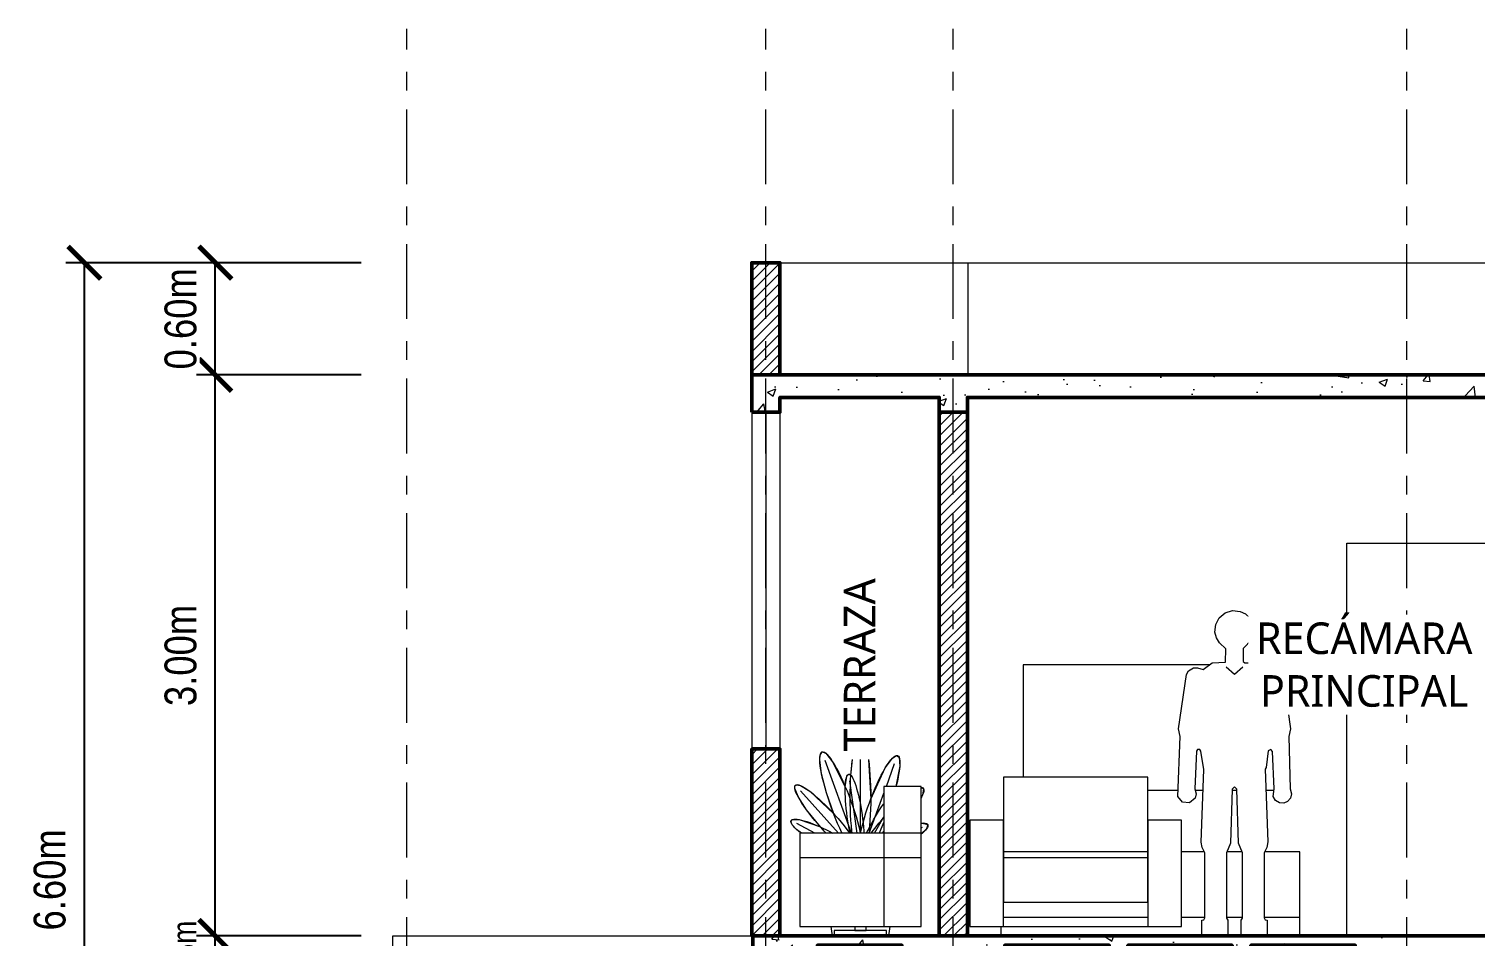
# Model space of a CAD drawing. Header units: metres. Extents: x 28.9 to 123.7, y -14.9 to 27.3.
# Drawn here: x 40.35 to 48.09, y -9.5 to -4.65 of the extents above; entities that cross this region are included whole.
import ezdxf

# ---------------------------------------------------------------- set-up
doc = ezdxf.new("R2010")
doc.units = ezdxf.units.M
doc.linetypes.add('EJE', pattern=[0.6, 0.4, -0.08, 0, -0.12])
for name, color, linetype, lineweight in [('003_EjesHorizontales', 8, 'EJE', 9), ('007_Textos', 7, 'Continuous', 18), ('008_Cotas', 8, 'Continuous', 13), ('013_Cortes', 7, 'Continuous', 50), ('014_Achurados', 8, 'Continuous', 5), ('015_Proyeccion', 8, 'Continuous', 13), ('019_Entourage', 8, 'Continuous', 13), ('021_Muebles_Corte', 8, 'Continuous', 13)]:
    doc.layers.add(name, color=color, linetype=linetype, lineweight=lineweight)
doc.styles.add('OpenSans', font='OpenSans-Regular.ttf')
doc.styles.add('OpenSansCondensed-Light', font='OpenSansCondensed-Light.ttf')
doc.dimstyles.new('EZDXF', dxfattribs={"dimtxt": 0.25, "dimasz": 0.175, "dimexe": 0.375, "dimexo": 0.125, "dimgap": 0.1, "dimtad": 1, "dimzin": 4, "dimtxsty": 'OpenSansCondensed-Light', "dimblk": 'ARCHTICK', "dimcen": 2.5, "dimazin": 1, "dimtfac": 0.5, "dimtmove": 2, "dimatfit": 3})

# ---------------------------------------------------------------- blocks, each defined once
blk = doc.blocks.new('_ARCHTICK')
at = {"color": 0, "linetype": 'ByBlock', "const_width": 0.15}
blk.add_lwpolyline([(-0.5, -0.5), (0.5, 0.5)], dxfattribs=at)
blk = doc.blocks.new('*D161')
at = {"color": 0, "transparency": 16777216}
for p, q in [((42.13, -9.5), (41.25, -9.5)), ((41.35, -9.75), (41.35, -9.5)), ((42.13, -9.75), (41.25, -9.75))]:
    blk.add_line(p, q, dxfattribs=at)
at = {"layer": 'Defpoints', "transparency": 16777216}
for p in [(42.18, -9.5), (41.35, -9.75), (42.18, -9.75)]:
    blk.add_point(p, dxfattribs=at)
at = {"layer": '008_Cotas', "color": 0, "transparency": 16777216, "xscale": 0.175, "yscale": 0.175}
for p, rotation in [((41.35, -9.5), 270), ((41.35, -9.75), 90)]:
    blk.add_blockref('_ARCHTICK', p, dxfattribs=dict(at, rotation=rotation))
at = {"layer": '008_Cotas', "color": 0, "transparency": 16777216, "insert": (41.185, -9.625), "char_height": 0.13, "attachment_point": 5, "rotation": 90, "style": 'OpenSansCondensed-Light', "bg_fill": 3, "box_fill_scale": 1.1, "bg_fill_color": 0, "bg_fill_transparency": 0}
blk.add_mtext('0.25m', dxfattribs=at)
blk = doc.blocks.new('*D183')
at = {"color": 0, "transparency": 16777216}
for p, q in [((42.13, -6.5), (41.25, -6.5)), ((41.35, -9.5), (41.35, -6.5)), ((42.13, -9.5), (41.25, -9.5))]:
    blk.add_line(p, q, dxfattribs=at)
at = {"layer": 'Defpoints', "transparency": 16777216}
for p in [(42.18, -6.5), (41.35, -9.5), (42.18, -9.5)]:
    blk.add_point(p, dxfattribs=at)
at = {"layer": '008_Cotas', "color": 0, "transparency": 16777216, "xscale": 0.175, "yscale": 0.175}
for p, rotation in [((41.35, -6.5), 90), ((41.35, -9.5), 270)]:
    blk.add_blockref('_ARCHTICK', p, dxfattribs=dict(at, rotation=rotation))
at = {"layer": '008_Cotas', "color": 0, "transparency": 16777216, "insert": (41.165, -8), "char_height": 0.17, "attachment_point": 5, "rotation": 90, "style": 'OpenSansCondensed-Light', "bg_fill": 3, "box_fill_scale": 1.1, "bg_fill_color": 0, "bg_fill_transparency": 0}
blk.add_mtext('3.00m', dxfattribs=at)
blk = doc.blocks.new('*D195')
at = {"color": 0, "transparency": 16777216}
for p, q in [((42.13, -5.9), (41.25, -5.9)), ((41.35, -6.5), (41.35, -5.9)), ((42.13, -6.5), (41.25, -6.5))]:
    blk.add_line(p, q, dxfattribs=at)
at = {"layer": 'Defpoints', "transparency": 16777216}
for p in [(42.18, -5.9), (41.35, -6.5), (42.18, -6.5)]:
    blk.add_point(p, dxfattribs=at)
at = {"layer": '008_Cotas', "color": 0, "transparency": 16777216, "xscale": 0.175, "yscale": 0.175}
for p, rotation in [((41.35, -5.9), 90), ((41.35, -6.5), 270)]:
    blk.add_blockref('_ARCHTICK', p, dxfattribs=dict(at, rotation=rotation))
at = {"layer": '008_Cotas', "color": 0, "transparency": 16777216, "insert": (41.165, -6.2), "char_height": 0.17, "attachment_point": 5, "rotation": 90, "style": 'OpenSansCondensed-Light', "bg_fill": 3, "box_fill_scale": 1.1, "bg_fill_color": 0, "bg_fill_transparency": 0}
blk.add_mtext('0.60m', dxfattribs=at)
blk = doc.blocks.new('*D210')
at = {"color": 0, "transparency": 16777216}
for p, q in [((42.13, -5.9), (40.55, -5.9)), ((40.65, -12.5), (40.65, -5.9)), ((42.13, -12.5), (40.55, -12.5))]:
    blk.add_line(p, q, dxfattribs=at)
at = {"layer": 'Defpoints', "transparency": 16777216}
for p in [(42.18, -5.9), (40.65, -12.5), (42.18, -12.5)]:
    blk.add_point(p, dxfattribs=at)
at = {"layer": '008_Cotas', "color": 0, "transparency": 16777216, "xscale": 0.175, "yscale": 0.175}
for p, rotation in [((40.65, -5.9), 90), ((40.65, -12.5), 270)]:
    blk.add_blockref('_ARCHTICK', p, dxfattribs=dict(at, rotation=rotation))
at = {"layer": '008_Cotas', "color": 0, "transparency": 16777216, "insert": (40.465, -9.2), "char_height": 0.17, "attachment_point": 5, "rotation": 90, "style": 'OpenSansCondensed-Light', "bg_fill": 3, "box_fill_scale": 1.1, "bg_fill_color": 0, "bg_fill_transparency": 0}
blk.add_mtext('6.60m', dxfattribs=at)

msp = doc.modelspace()

# ---------------------------------------------------------------- hatches: boundary and pattern name
at = {"layer": '014_Achurados'}
h = msp.add_hatch(dxfattribs=at)
h.set_pattern_fill('ANSI31', scale=0.012)
h.paths.add_polyline_path([(44.369, -6.5), (44.219, -6.5), (44.219, -5.9), (44.369, -5.9)])
h = msp.add_hatch(dxfattribs=at)
h.set_pattern_fill('AR-CONC', scale=0.0025)
h.paths.add_polyline_path([(44.219, -6.7), (44.219, -6.5), (50.3208, -6.5), (50.3208, -6.7), (50.1708, -6.7), (50.1708, -6.62), (45.3714, -6.62), (45.3714, -6.7), (45.2214, -6.7), (45.2214, -6.62), (44.369, -6.62), (44.369, -6.7)])
h = msp.add_hatch(dxfattribs=at)
h.set_pattern_fill('ANSI31', scale=0.012)
h.paths.add_polyline_path([(45.3714, -9.5), (45.2214, -9.5), (45.2214, -6.7), (45.3714, -6.7)])
h = msp.add_hatch(dxfattribs=at)
h.set_pattern_fill('ANSI31', scale=0.012)
h.paths.add_polyline_path([(44.3693, -9.5), (44.2193, -9.5), (44.2193, -8.5), (44.3693, -8.5)])
h = msp.add_hatch(dxfattribs=at)
h.set_pattern_fill('AR-CONC', scale=0.0025)
h.paths.add_polyline_path([(46.1299, -9.75), (46.1299, -9.55), (45.5714, -9.55), (45.5714, -9.75), (45.0214, -9.75), (45.0214, -9.55), (44.5693, -9.55), (44.5693, -9.75), (44.225, -9.75), (44.225, -9.5), (50.32, -9.5), (50.32, -9.75), (49.9708, -9.75), (49.9708, -9.55), (49.9698, -9.55), (49.9698, -9.75), (49.5968, -9.75), (49.5968, -9.55), (49.5958, -9.55), (49.5958, -9.75), (49.0458, -9.75), (49.0458, -9.55), (48.0958, -9.55), (48.0958, -9.75), (47.4458, -9.75), (47.4458, -9.55), (46.8873, -9.55), (46.8873, -9.75), (46.7873, -9.75), (46.7873, -9.55), (46.2299, -9.55), (46.2299, -9.75)])

# ---------------------------------------------------------------- linework, layer by layer
at = {"layer": '003_EjesHorizontales'}
for p, q in [((42.375, -13.4), (42.375, -4.65)), ((44.294, -13.4), (44.294, -4.65)), ((45.296, -13.4), (45.296, -4.65)), ((47.721, -13.4), (47.721, -4.65))]:
    msp.add_line(p, q, dxfattribs=at)
at = {"layer": '013_Cortes'}
for points in [[(44.369, -6.5), (44.219, -6.5), (44.219, -5.9), (44.369, -5.9), (44.369, -6.5)], [(44.219, -6.7), (44.219, -6.5), (50.3208, -6.5), (50.3208, -6.7), (50.1708, -6.7), (50.1708, -6.62), (45.3714, -6.62), (45.3714, -6.7), (45.2214, -6.7), (45.2214, -6.62), (44.369, -6.62), (44.369, -6.7), (44.219, -6.7)], [(45.3714, -9.5), (45.2214, -9.5), (45.2214, -6.7), (45.3714, -6.7), (45.3714, -9.5)], [(44.3693, -9.5), (44.2193, -9.5), (44.2193, -8.5), (44.3693, -8.5), (44.3693, -9.5)]]:
    msp.add_lwpolyline(points, close=True, dxfattribs=at)
msp.add_lwpolyline([(48.0958, -9.75), (47.4458, -9.75), (47.4458, -9.55), (46.8873, -9.55), (46.8873, -9.75), (46.7873, -9.75), (46.7873, -9.55), (46.2299, -9.55), (46.2299, -9.75), (46.1299, -9.75), (46.1299, -9.75), (46.1299, -9.55), (45.5714, -9.55), (45.5714, -9.75), (45.0214, -9.75), (45.0214, -9.55), (44.5693, -9.55), (44.5693, -9.75), (44.225, -9.75), (44.225, -9.5), (50.32, -9.5)], dxfattribs=at)
at = {"layer": '015_Proyeccion'}
for p, q in [((44.37, -5.9), (45.375, -5.9)), ((45.375, -5.9), (52.405, -5.9)), ((45.375, -6.499), (45.375, -5.9)), ((44.22, -8.499), (44.22, -6.701)), ((44.295, -8.499), (44.295, -6.701)), ((44.37, -8.4993), (44.37, -6.7)), ((45.375, -9.499), (45.375, -6.7)), ((47.4, -9.499), (47.4, -7.4)), ((47.4, -7.4), (48.195, -7.4)), ((42.3, -12.499), (42.3, -9.5)), ((42.3, -9.5), (44.215, -9.5))]:
    msp.add_line(p, q, dxfattribs=at)
at = {"layer": '019_Entourage'}
for p, q in [((44.8, -8.95), (44.8, -8.4912)), ((44.7527, -8.95), (44.6112, -8.5613)), ((44.9383, -8.7), (44.9825, -8.5786)), ((44.6829, -8.95), (44.4799, -8.7245)), ((44.7817, -8.95), (44.7424, -8.67)), ((44.8473, -8.95), (44.925, -8.7366)), ((44.8751, -8.95), (44.925, -8.8635)), ((44.5555, -8.95), (44.4588, -8.8986)), ((44.6357, -8.9417), (44.651, -8.95)), ((44.9171, -8.95), (44.925, -8.9412)), ((44.925, -8.9427), (44.9205, -8.95)), ((45.125, -8.9215), (45.1308, -8.9187)), ((44.6499, -9.499), (44.6431, -9.45)), ((44.9569, -9.45), (44.9501, -9.499))]:
    msp.add_line(p, q, dxfattribs=at)
for points in [[(46.4973, -8.7548), (46.5089, -8.4332), (46.5005, -8.3925), (46.5431, -8.1018), (46.5543, -8.0831), (46.5811, -8.0668), (46.6028, -8.0656), (46.6318, -8.0745), (46.68, -8.04), (46.7523, -8.0356), (46.7545, -7.9638), (46.719, -7.9318), (46.7031, -7.9054), (46.6955, -7.875), (46.6994, -7.8348), (46.7187, -7.7986), (46.7503, -7.7725), (46.7894, -7.7605), (46.8308, -7.7646), (46.8586, -7.7779), (46.8813, -7.7986), (46.8971, -7.8251), (46.9045, -7.855), (46.9029, -7.8858), (46.8925, -7.9147), (46.8456, -7.9634), (46.8459, -8.0326), (46.8558, -8.0399), (46.92, -8.04), (46.9682, -8.0745), (46.9972, -8.0656), (47.0186, -8.0667), (47.038, -8.076), (47.0522, -8.0917), (47.0595, -8.1125), (47.0995, -8.3925), (47.0911, -8.4332), (47.0985, -8.7129), (47.105, -8.7403), (47.0989, -8.7638), (47.083, -8.7814), (47.0645, -8.7891), (47.0402, -8.7877), (47.0194, -8.7751), (47.0073, -8.7548), (47.0114, -8.7129), (47.0038, -8.5135), (46.9951, -8.5023), (46.9803, -8.5103), (46.97, -8.5997), (46.9646, -8.6082), (46.9779, -8.997), (46.973, -9.0273), (46.9581, -9.0549), (46.958, -9.403), (46.9633, -9.413), (46.975, -9.415), (46.975, -9.499)], [(46.755, -8.06), (46.8, -8.1), (46.845, -8.06)], [(44.4847, -8.95), (44.4578, -8.9304), (44.4352, -8.9055), (44.428, -8.8872), (44.4368, -8.877), (44.4721, -8.8774), (44.5862, -8.9172), (44.5112, -8.8252), (44.468, -8.7586), (44.4488, -8.7116), (44.4492, -8.6978), (44.4565, -8.6912), (44.4795, -8.6955), (44.5293, -8.7265), (44.6568, -8.8463), (44.6182, -8.7343), (44.5923, -8.6338), (44.5825, -8.5583), (44.5842, -8.5338), (44.5948, -8.5162), (44.6142, -8.5229), (44.6509, -8.5682), (44.7186, -8.702), (44.7272, -8.6456), (44.7374, -8.6344), (44.749, -8.641), (44.7575, -8.557), (44.7741, -8.4778), (44.7946, -8.4415), (44.8107, -8.4461), (44.8259, -8.4778), (44.8425, -8.557), (44.8549, -8.7689), (44.9328, -8.6015), (44.971, -8.5485), (44.9928, -8.5344), (45.0065, -8.5439), (45.0104, -8.5914), (44.9885, -8.7)], [(44.7558, -8.95), (44.7543, -8.9378), (44.7515, -8.9108), (44.7492, -8.8825), (44.7474, -8.8529), (44.7461, -8.8224), (44.7453, -8.7914), (44.745, -8.76), (44.7453, -8.7286), (44.7461, -8.6976), (44.7474, -8.6671), (44.7492, -8.6375), (44.7515, -8.6092), (44.7543, -8.5822), (44.7575, -8.557), (44.7611, -8.5337), (44.7651, -8.5126), (44.7694, -8.4939), (44.7741, -8.4778), (44.779, -8.4644), (44.784, -8.4538), (44.7893, -8.4461), (44.7946, -8.4415), (44.8, -8.44), (44.8054, -8.4415), (44.8107, -8.4461), (44.816, -8.4538), (44.821, -8.4644), (44.8259, -8.4778), (44.8306, -8.4939), (44.8349, -8.5126), (44.8389, -8.5337), (44.8425, -8.557), (44.8457, -8.5822), (44.8485, -8.6092), (44.8508, -8.6375), (44.8526, -8.6671), (44.8539, -8.6976), (44.8547, -8.7286), (44.855, -8.76)], [(46.625, -9.499), (46.625, -9.415), (46.6367, -9.413), (46.642, -9.403), (46.642, -9.056), (46.627, -9.0273), (46.6221, -8.9976), (46.6355, -8.6094), (46.62, -8.5114), (46.6139, -8.5033), (46.6028, -8.5032), (46.5963, -8.5123), (46.5886, -8.7129), (46.595, -8.7403), (46.5892, -8.7633), (46.5598, -8.7877), (46.5217, -8.7842), (46.4973, -8.7548)], [(44.7014, -8.95), (44.7002, -8.9476), (44.6889, -8.9234), (44.6777, -8.8979), (44.6667, -8.8715), (44.656, -8.8444), (44.6457, -8.8169), (44.6359, -8.7892), (44.6267, -8.7615), (44.6182, -8.7343), (44.6104, -8.7076), (44.6034, -8.6818), (44.5974, -8.6571), (44.5923, -8.6338), (44.5883, -8.6121), (44.5853, -8.5921), (44.5834, -8.5741), (44.5825, -8.5583), (44.5828, -8.5448), (44.5842, -8.5338), (44.5867, -8.5253), (44.5902, -8.5194), (44.5948, -8.5162), (44.6003, -8.5157), (44.6068, -8.5179), (44.6142, -8.5229), (44.6224, -8.5304), (44.6313, -8.5406), (44.6408, -8.5532), (44.6509, -8.5682), (44.6614, -8.5855), (44.6723, -8.6047), (44.6834, -8.6258), (44.6946, -8.6486), (44.7059, -8.6728), (44.7171, -8.6983), (44.7281, -8.7246), (44.7388, -8.7517), (44.7491, -8.7793)], [(44.7997, -8.95), (44.8011, -8.9432), (44.8068, -8.9194), (44.8135, -8.8944), (44.8209, -8.8686), (44.8291, -8.8422), (44.838, -8.8155), (44.8475, -8.7887), (44.8575, -8.7621), (44.8678, -8.7359), (44.8785, -8.7104), (44.8894, -8.6858), (44.9004, -8.6624), (44.9113, -8.6404), (44.9222, -8.6201), (44.9328, -8.6015), (44.9431, -8.5849), (44.9529, -8.5705), (44.9623, -8.5583), (44.971, -8.5485), (44.9791, -8.5413), (44.9864, -8.5365), (44.9928, -8.5344), (44.9984, -8.535), (45.003, -8.5381), (45.0065, -8.5439), (45.0091, -8.5522), (45.0106, -8.5629), (45.011, -8.576), (45.0104, -8.5914), (45.0086, -8.6088), (45.0059, -8.6281), (45.0021, -8.6492), (44.9973, -8.6717), (44.9915, -8.6956), (44.9904, -8.7)], [(44.7446, -8.95), (44.7441, -8.9476), (44.7399, -8.9272), (44.7359, -8.9061), (44.7323, -8.8846), (44.7291, -8.8628), (44.7262, -8.8409), (44.7237, -8.8192), (44.7217, -8.7978), (44.7201, -8.7771), (44.719, -8.7571), (44.7184, -8.738), (44.7182, -8.7201), (44.7185, -8.7036), (44.7194, -8.6885), (44.7206, -8.675), (44.7224, -8.6633), (44.7246, -8.6535), (44.7272, -8.6456), (44.7302, -8.6397), (44.7336, -8.636), (44.7374, -8.6344), (44.7414, -8.6349), (44.7457, -8.6376), (44.7502, -8.6424), (44.7549, -8.6492), (44.7597, -8.6581), (44.7647, -8.6688), (44.7696, -8.6814), (44.7746, -8.6957), (44.7794, -8.7115), (44.7842, -8.7288), (44.7889, -8.7472), (44.7933, -8.7668), (44.7975, -8.7872), (44.8014, -8.8083), (44.805, -8.8298), (44.8083, -8.8516)], [(44.6166, -8.95), (44.6061, -8.939), (44.5889, -8.9202), (44.572, -8.9011), (44.5556, -8.8819), (44.54, -8.8627), (44.5251, -8.8438), (44.5112, -8.8252), (44.4985, -8.8073), (44.4869, -8.7901), (44.4767, -8.7738), (44.468, -8.7586), (44.4607, -8.7447), (44.4551, -8.7322), (44.4511, -8.7211), (44.4488, -8.7116), (44.4481, -8.7038), (44.4492, -8.6978), (44.4521, -8.6936), (44.4565, -8.6912), (44.4626, -8.6908), (44.4703, -8.6922), (44.4795, -8.6955), (44.4901, -8.7006), (44.502, -8.7075), (44.5151, -8.7162), (44.5293, -8.7265), (44.5444, -8.7383), (44.5603, -8.7516), (44.5768, -8.7662), (44.5938, -8.7819), (44.6111, -8.7987), (44.6285, -8.8163), (44.646, -8.8345), (44.6632, -8.8533)], [(45.125, -8.7056), (45.1301, -8.706), (45.1346, -8.7084), (45.1374, -8.7126), (45.1386, -8.7185), (45.1381, -8.7261), (45.1361, -8.7354), (45.1323, -8.7461), (45.127, -8.7583), (45.125, -8.7623)], [(45.125, -8.706), (45.1374, -8.7126), (45.1323, -8.7461), (45.125, -8.7597)], [(46.835, -9.499), (46.835, -9.415), (46.842, -9.4041), (46.842, -9.0561), (46.8221, -9.003), (46.812, -8.7145), (46.8006, -8.7029), (46.788, -8.7145), (46.7779, -9.003), (46.758, -9.0561), (46.758, -9.4041), (46.765, -9.415), (46.765, -9.499)], [(44.7491, -8.7793), (44.7589, -8.807), (44.7681, -8.8346), (44.7766, -8.8619), (44.7844, -8.8886), (44.7913, -8.9144), (44.7974, -8.9391), (44.7997, -8.95)], [(44.8325, -8.95), (44.8328, -8.9493), (44.8414, -8.9318), (44.8505, -8.914), (44.8602, -8.8961), (44.8704, -8.8781), (44.8808, -8.8604), (44.8915, -8.843), (44.9023, -8.8262), (44.9132, -8.8101), (44.9239, -8.7948), (44.925, -8.7933)], [(44.855, -8.76), (44.8547, -8.7914), (44.8539, -8.8224), (44.8526, -8.8529), (44.8508, -8.8825), (44.8485, -8.9108), (44.8457, -8.9378), (44.8442, -8.95)], [(44.4812, -8.95), (44.4806, -8.9496), (44.4685, -8.9398), (44.4578, -8.9304), (44.4487, -8.9215), (44.4411, -8.9132), (44.4352, -8.9055), (44.431, -8.8986), (44.4286, -8.8925), (44.428, -8.8872), (44.4292, -8.8828), (44.4321, -8.8794), (44.4368, -8.877), (44.4433, -8.8755), (44.4514, -8.8751), (44.461, -8.8757), (44.4721, -8.8774), (44.4847, -8.88), (44.4984, -8.8836), (44.5133, -8.8882), (44.5291, -8.8936), (44.5458, -8.8999), (44.5631, -8.907), (44.581, -8.9148), (44.5991, -8.9232), (44.6174, -8.9322), (44.6357, -8.9417)], [(44.6632, -8.8533), (44.6801, -8.8724), (44.6964, -8.8917), (44.7121, -8.9109), (44.7269, -8.9298), (44.7408, -8.9484), (44.742, -8.95)], [(44.8083, -8.8516), (44.8112, -8.8735), (44.8136, -8.8952), (44.8157, -8.9165), (44.8173, -8.9373), (44.818, -8.95)], [(44.8574, -8.95), (44.8689, -8.9344), (44.8832, -8.9161), (44.8982, -8.8976), (44.9139, -8.8791), (44.925, -8.8666)], [(44.925, -8.8923), (44.9199, -8.9046), (44.909, -8.9292), (44.8992, -8.95)], [(45.125, -8.8963), (45.129, -8.8959), (45.1383, -8.8958), (45.1461, -8.8967), (45.1522, -8.8984), (45.1567, -8.9011), (45.1595, -8.9047), (45.1606, -8.909), (45.1599, -8.9142), (45.1575, -8.9202), (45.1534, -8.9268), (45.1476, -8.9341), (45.1402, -8.9419), (45.1312, -8.9502), (45.125, -8.9554)], [(45.125, -8.8967), (45.129, -8.8959), (45.1595, -8.9047), (45.1534, -8.9268), (45.125, -8.9532)]]:
    msp.add_lwpolyline(points, dxfattribs=at)
at = {"layer": '021_Muebles_Corte'}
for p, q in [((46.3357, -8.72), (46.4985, -8.72)), ((46.5902, -8.72), (46.6317, -8.72)), ((46.7878, -8.72), (46.8122, -8.72)), ((46.9684, -8.72), (47.0107, -8.72)), ((44.475, -9.08), (45.125, -9.08)), ((46.6389, -9.05), (46.5157, -9.05)), ((46.8397, -9.05), (46.7603, -9.05)), ((45.5643, -9.4), (46.3357, -9.4)), ((46.5157, -9.4), (46.642, -9.4)), ((46.758, -9.4), (46.842, -9.4)), ((46.958, -9.4), (47.15, -9.4)), ((44.83, -9.47), (44.83, -9.45)), ((45.3843, -9.45), (46.5157, -9.45)), ((45.55, -9.45), (45.55, -9.499))]:
    msp.add_line(p, q, dxfattribs=at)
for points in [[(46.666, -8.05), (45.67, -8.05), (45.67, -8.65)], [(47.03, -8.0722), (47.03, -8.05), (46.934, -8.05)], [(46.3357, -9.08), (46.3357, -8.65), (45.5643, -8.65), (45.5643, -9.08), (46.3357, -9.08)], [(45.125, -9.45), (45.125, -8.7), (44.925, -8.7), (44.925, -9.45), (45.125, -9.45)], [(45.5643, -9.45), (45.5643, -8.88), (45.3843, -8.88), (45.3843, -9.45), (45.5643, -9.45)], [(46.5157, -9.45), (46.5157, -8.88), (46.3357, -8.88), (46.3357, -9.45), (46.5157, -9.45)], [(45.125, -9.45), (45.125, -8.95), (44.475, -8.95), (44.475, -9.45), (45.125, -9.45)], [(46.3357, -9.32), (46.3357, -9.05), (45.5643, -9.05), (45.5643, -9.32), (46.3357, -9.32)], [(47.15, -9.499), (47.15, -9.05), (46.9607, -9.05)], [(44.94, -9.499), (44.94, -9.47), (44.66, -9.47), (44.66, -9.499)], [(44.77, -9.45), (44.77, -9.47), (44.83, -9.47)]]:
    msp.add_lwpolyline(points, dxfattribs=at)

# ---------------------------------------------------------------- dimensions: what is measured, and where the dimension line sits
at = {"layer": '008_Cotas'}
dim = msp.add_linear_dim(base=(41.35, -9.75), p1=(42.18, -9.75), p2=(42.18, -9.5), angle=90, dimstyle='EZDXF', override={"dimtxt": 0.13, "dimexe": 0.1, "dimexo": 0.05, "dimdec": 2, "dimrnd": 0.001, "dimzin": 0, "dimdsep": 46, "dimpost": '<>m', "dimtix": 1, "dimtfill": 1}, dxfattribs=at)
dim.commit()
dim.dimension.update_dxf_attribs({"geometry": '*D161', "text_midpoint": (41.185, -9.625)})

# ---------------------------------------------------------------- next in the draw order: texts
at = {"layer": '007_Textos', "insert": (44.7954, -8.05), "char_height": 0.169, "attachment_point": 5, "rotation": 90, "style": 'OpenSans', "bg_fill": 3, "box_fill_scale": 1.25, "bg_fill_color": 0, "bg_fill_transparency": 0}
msp.add_mtext('TERRAZA', dxfattribs=at)
at = {"layer": '007_Textos', "insert": (47.4938, -8.05), "char_height": 0.169, "attachment_point": 5, "style": 'OpenSans', "bg_fill": 3, "box_fill_scale": 1.25, "bg_fill_color": 0, "bg_fill_transparency": 0}
msp.add_mtext('RECÁMARA\\PPRINCIPAL', dxfattribs=at)

# ---------------------------------------------------------------- next in the draw order: dimensions: what is measured, and where the dimension line sits
at = {"layer": '008_Cotas'}
dim = msp.add_linear_dim(base=(41.35, -9.5), p1=(42.18, -9.5), p2=(42.18, -6.5), angle=90, dimstyle='EZDXF', override={"dimtxt": 0.17, "dimexe": 0.1, "dimexo": 0.05, "dimdec": 2, "dimrnd": 0.001, "dimzin": 0, "dimdsep": 46, "dimpost": '<>m', "dimtix": 1, "dimtfill": 1}, dxfattribs=at)
dim.commit()
dim.dimension.update_dxf_attribs({"geometry": '*D183', "text_midpoint": (41.165, -8)})

# ---------------------------------------------------------------- next in the draw order: dimensions: what is measured, and where the dimension line sits
dim = msp.add_linear_dim(base=(41.35, -6.5), p1=(42.18, -6.5), p2=(42.18, -5.9), angle=90, dimstyle='EZDXF', override={"dimtxt": 0.17, "dimexe": 0.1, "dimexo": 0.05, "dimdec": 2, "dimrnd": 0.001, "dimzin": 0, "dimdsep": 46, "dimpost": '<>m', "dimtix": 1, "dimtfill": 1}, dxfattribs=at)
dim.commit()
dim.dimension.update_dxf_attribs({"geometry": '*D195', "text_midpoint": (41.165, -6.2)})

# ---------------------------------------------------------------- next in the draw order: dimensions: what is measured, and where the dimension line sits
dim = msp.add_linear_dim(base=(40.65, -12.5), p1=(42.18, -12.5), p2=(42.18, -5.9), angle=90, dimstyle='EZDXF', override={"dimtxt": 0.17, "dimexe": 0.1, "dimexo": 0.05, "dimdec": 2, "dimrnd": 0.001, "dimzin": 0, "dimdsep": 46, "dimpost": '<>m', "dimtix": 1, "dimtfill": 1}, dxfattribs=at)
dim.commit()
dim.dimension.update_dxf_attribs({"geometry": '*D210', "text_midpoint": (40.465, -9.2)})

doc.saveas('drawing.dxf')
